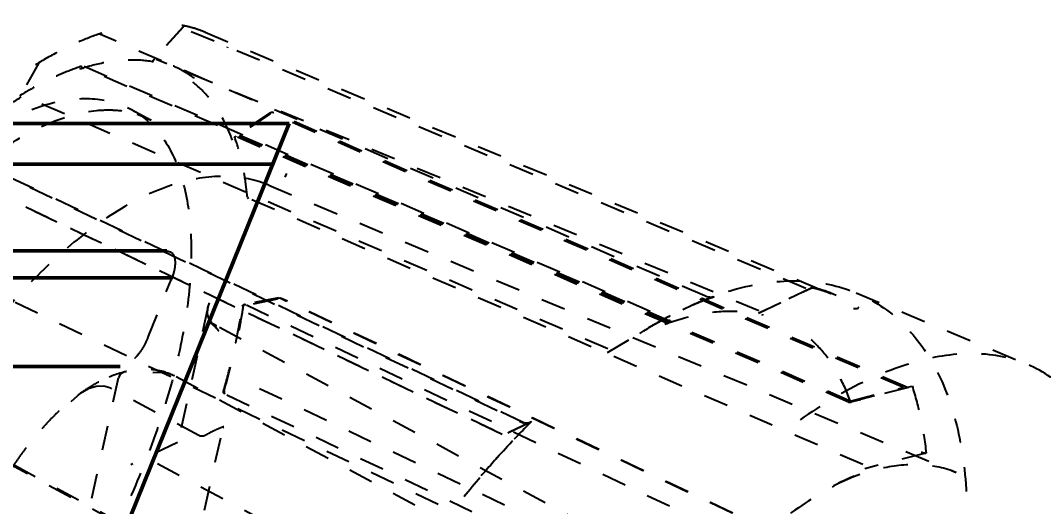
# Model space of a CAD drawing. Header units: inches. Extents: x -2049 to -860, y -317 to 524.
# Drawn here: x -1813.37 to -1802.69, y 114.26 to 119.33 of the extents above; entities that cross this region are included whole.
import ezdxf

# ---------------------------------------------------------------- set-up
doc = ezdxf.new("R2010")
doc.units = ezdxf.units.IN
doc.header["$LTSCALE"] = 2.5746062992
doc.header["$MEASUREMENT"] = 0
doc.header["$PDMODE"] = 3
doc.header["$PDSIZE"] = 0.3125
doc.linetypes.add('HIDDEN', pattern=[0.2, 0.1, -0.1])
doc.layers.get('0').update_dxf_attribs({"linetype": 'CONTINUOUS', "lineweight": 50})
doc.layers.get('Defpoints').update_dxf_attribs({"linetype": 'CONTINUOUS'})
doc.layers.add('dim', color=7, linetype='CONTINUOUS', lineweight=9)
doc.layers.add('虚线', color=7, linetype='HIDDEN', lineweight=25)
doc.styles.add('TEXTSTYLE_1', font='gdt', dxfattribs={"width": 0.8})
doc.dimstyles.new('ISO-25$0', dxfattribs={"dimtxt": 5, "dimasz": 5, "dimexe": 1.25, "dimexo": 0.625, "dimtad": 1, "dimdec": 0, "dimlfac": 1.5, "dimdsep": 46, "dimtxsty": 'TEXTSTYLE_1', "dimcen": 2.5, "dimclrd": 256, "dimclre": 256, "dimclrt": 256, "dimadec": 0, "dimazin": 0, "dimtfac": 1, "dimtdec": 0, "dimtmove": 0, "dimatfit": 3, "dimfxl": 1, "dimlwd": 25, "dimarcsym": 0})

# ---------------------------------------------------------------- blocks, each defined once
blk = doc.blocks.new('*D15')
at = {"layer": 'Defpoints', "color": 0, "transparency": 16777216}
for p in [(-1976.245767528444, 472.9669413630263), (-1812.480455610516, 472.9669413630263), (-1861.139652854622, 52.36996971230027)]:
    blk.add_point(p, dxfattribs=at)
at = {"layer": 'dim', "lineweight": -2, "transparency": 16777216}
for p, q in [((-1813.105455610516, 472.9669413630263), (-1977.495767528444, 472.9669413630263)), ((-1861.764652854622, 52.36996971230027), (-1977.495767528444, 52.36996971230031))]:
    blk.add_line(p, q, dxfattribs=at)
at = {"layer": 'dim', "lineweight": 25, "transparency": 16777216}
blk.add_line((-1976.245767528444, 57.36996971230031), (-1976.245767528444, 467.9669413630263), dxfattribs=at)
at = {"layer": 'dim', "transparency": 16777216}
for points in [[(-1977.079100861777, 467.9669413630263), (-1975.412434195111, 467.9669413630263), (-1976.245767528444, 472.9669413630263)], [(-1977.079100861777, 57.36996971230031), (-1975.412434195111, 57.36996971230031), (-1976.245767528444, 52.36996971230031)]]:
    blk.add_solid(points, dxfattribs=at)
at = {"layer": 'dim', "transparency": 16777216, "insert": (-1979.370767528444, 260.6513340369033), "char_height": 5, "attachment_point": 5, "rotation": 90, "style": 'TEXTSTYLE_1'}
blk.add_mtext('630', dxfattribs=at)

msp = doc.modelspace()

# ---------------------------------------------------------------- linework, layer by layer
at = {"color": 7, "linetype": 'Continuous'}
for p, q in [((-1810.565378449296, 118.2579114117634), (-1843.230995554246, 118.2579114117634)), ((-1820.325015552013, 94.09048027568106), (-1810.565378449296, 118.2579114117634)), ((-1810.736040705021, 117.8353067314691), (-1842.64107969342, 117.8353067314691)), ((-1811.841400800318, 116.9290280641623), (-1841.507114278626, 116.9290280641623)), ((-1811.796734952021, 116.6472916078106), (-1840.983874045742, 116.6472916078106)), ((-1841.995096134863, 115.7206565071889), (-1812.329382654862, 115.7206565071889))]:
    msp.add_line(p, q, dxfattribs=at)
at = {"layer": '虚线'}
for p, q in [((-1806.228449055477, 116.4594389473628), (-1812.535488714823, 119.1883558040957)), ((-1811.676584884718, 119.2643422885772), (-1811.977376762147, 118.9280062056304)), ((-1811.673040716462, 119.2639369125224), (-1811.973865047275, 118.9276139778864)), ((-1805.172628463148, 116.5368103595987), (-1811.665529486925, 119.2483571868873)), ((-1811.443900729269, 119.2115679777197), (-1804.905885656423, 116.478097626415)), ((-1811.208301597534, 119.0597968679238), (-1811.211312100151, 119.0491785714598)), ((-1813.182510393905, 118.8853335345841), (-1813.365382296403, 118.5600767280496)), ((-1812.704149609681, 118.8560912797525), (-1806.595279723723, 116.2142476089416)), ((-1811.991961860821, 118.9069396060538), (-1811.991470395079, 118.9069001323355)), ((-1811.991216591194, 118.903646273365), (-1811.982098377304, 118.9211728786184)), ((-1811.988387274502, 118.9090275290336), (-1811.989235896795, 118.9082602772593)), ((-1811.982072299115, 118.9211280998573), (-1811.978690472283, 118.9198759539566)), ((-1805.664186692112, 116.3017399491292), (-1811.95323921667, 118.926652407116)), ((-1812.737106403721, 118.8492349952646), (-1812.75789148213, 118.8466565090607)), ((-1812.727824769789, 118.8520221510042), (-1812.737107026848, 118.849235069769)), ((-1806.589161536133, 116.1931526723421), (-1812.697748764733, 118.8348741053471)), ((-1813.370093560545, 118.5454826753171), (-1813.36885534525, 118.5510183139984)), ((-1813.368806087766, 118.5474607756122), (-1813.365478132603, 118.5474033734566)), ((-1807.239136727142, 115.9066652359907), (-1813.348006684218, 118.5485089372804)), ((-1812.216876324637, 118.4068533403302), (-1812.007580232161, 118.2941587581283)), ((-1810.762485722331, 118.3610529037154), (-1811.126944511495, 118.1179841209076)), ((-1810.761262788878, 118.3685346194007), (-1811.125711633415, 118.1254188972079)), ((-1804.153895430654, 115.5026705478995), (-1810.747019972994, 118.3609849964573)), ((-1804.136384176667, 115.5130712749542), (-1810.729510862698, 118.3713866497356)), ((-1811.135894237359, 118.1156445868393), (-1811.131998138011, 118.1199778857262)), ((-1804.726803037852, 115.3506890211045), (-1811.113121246103, 118.1180411065168)), ((-1804.709296479328, 115.3610918139596), (-1811.095618047044, 118.1284453522051)), ((-1808.12274835335, 115.1378768434032), (-1814.208654015903, 118.0438539408612)), ((-1814.202804406056, 118.0362541342102), (-1808.116899871227, 115.1302775735217)), ((-1814.243253127947, 117.8326705687981), (-1808.349199303544, 115.0190599403172)), ((-1808.343347963166, 115.0114591498712), (-1814.237400002853, 117.8250689334059)), ((-1810.607568374987, 117.6990862516967), (-1810.593893879388, 117.729298431937)), ((-1810.593893879388, 117.729298431937), (-1810.593575510777, 117.7369829347067)), ((-1810.77851421768, 117.6144460773064), (-1803.602436990621, 114.6142091371739)), ((-1811.002410397735, 117.4902084770059), (-1810.992241074178, 117.4723818650587)), ((-1810.956150847166, 117.4665131770385), (-1804.569829279449, 114.6991596370997)), ((-1809.012140053211, 114.28172761067), (-1814.906193809882, 117.0953382086717)), ((-1811.841400800318, 116.9290280641623), (-1811.80496072664, 116.919890104947)), ((-1812.040725879293, 116.0227493968557), (-1811.796734952021, 116.6269351744956)), ((-1805.666835393514, 116.2778709187439), (-1805.101713669082, 116.5481603659122)), ((-1805.117956470891, 116.5388197821674), (-1805.66358952682, 116.2779089667214)), ((-1810.689687880182, 116.4234357023949), (-1811.046459066183, 116.3529303448661)), ((-1810.676562540338, 116.4392518250078), (-1811.033347976974, 116.3686787024563)), ((-1810.663672850736, 116.4352692549849), (-1811.004942185, 116.3677666736406)), ((-1804.082611459449, 113.3053002631872), (-1810.663672820257, 116.4352692312789)), ((-1804.074718058552, 113.3066842850372), (-1810.655780675773, 116.4366538474699)), ((-1804.646653164864, 116.49041331986), (-1802.863911051725, 115.7450689531137)), ((-1811.413328053331, 116.3365481591081), (-1811.727878214881, 114.9303001757733)), ((-1811.414121315563, 116.3328872985351), (-1811.39586383694, 116.3863970072036)), ((-1811.041372168429, 116.3659956274927), (-1811.032139114669, 116.3688549795658)), ((-1811.012862195775, 116.3663311642583), (-1804.638248041529, 113.3354918260635)), ((-1807.439407463452, 114.0551642165948), (-1811.416033230665, 116.19636127674)), ((-1811.322186561594, 116.1272392620563), (-1811.356462958381, 116.1538336401136)), ((-1807.241509852478, 115.8687705662892), (-1806.812393681618, 116.1261953335854)), ((-1806.810533218489, 116.1273118529239), (-1806.812955675813, 116.1258591432141)), ((-1815.785566026133, 115.9539785648347), (-1809.897380085442, 112.7589019366211)), ((-1815.705895654178, 115.9260307692509), (-1810.00373190555, 112.8318424155071)), ((-1812.263427276657, 115.6649023420634), (-1812.294855928798, 115.6622328607431)), ((-1812.349152566835, 115.6015406743345), (-1813.033725107185, 112.5410470896123)), ((-1807.893146056984, 113.540449150362), (-1811.76512237931, 115.6252981667435)), ((-1812.746852221285, 115.4391058323212), (-1812.844053426611, 115.3527560439426)), ((-1811.509860609902, 115.0014983316019), (-1812.425531016603, 115.4945371281007)), ((-1811.240797306643, 115.4360143825057), (-1811.248081824757, 115.4418658329464)), ((-1810.874361011524, 115.4933531874753), (-1804.29329965241, 112.3633842176902)), ((-1804.709079214709, 115.3611468539911), (-1804.153895603369, 115.5026701736849)), ((-1804.706141123472, 115.3547521133135), (-1804.067562683435, 115.5176282288949)), ((-1804.102599782392, 115.5025980433892), (-1804.705309892847, 115.3489740817538)), ((-1804.100896047468, 115.5030299209524), (-1804.101613090136, 115.5028828139592)), ((-1811.215630421985, 115.4258504215636), (-1804.841016426907, 112.3948504250641)), ((-1804.709079214709, 115.3611468539911), (-1804.705184727362, 115.3490979349476)), ((-1808.051342022423, 115.1375427865636), (-1808.314593030623, 115.0114756813535)), ((-1808.040358301127, 115.1443155991732), (-1808.307589181957, 115.016334201498)), ((-1812.010876394319, 111.7096567832309), (-1811.256863992204, 115.080592633133)), ((-1811.73169355837, 114.9275196119688), (-1812.217277650369, 114.6955471297998)), ((-1803.920116336707, 114.8178256741132), (-1804.55874254245, 114.655176275034)), ((-1808.085825297256, 112.630851353262), (-1811.952617221135, 114.7129088520177)), ((-1804.83211161696, 114.505589644062), (-1804.66940239095, 114.5786728104834))]:
    msp.add_line(p, q, dxfattribs=at)
for points in [[(-1811.989105155343, 118.9083594373666), (-1811.990817197493, 118.9073188141761), (-1811.99189331689, 118.9069530151297)], [(-1812.718452076396, 118.8385944389561), (-1812.711080586395, 118.8389894030388), (-1812.70531706285, 118.8378600418729)], [(-1811.13876950456, 118.1124470920444), (-1811.135311200785, 118.1158872032304), (-1811.131979923409, 118.1185229950732)], [(-1811.131992995523, 118.1185138242744), (-1811.129769749077, 118.1197893086387), (-1811.127457679993, 118.1206062158173)], [(-1811.127463924806, 118.1206046563074), (-1811.122714626232, 118.1212310069556), (-1811.120219601746, 118.1208352046996)], [(-1805.113929013738, 116.5407481136082), (-1805.108922307981, 116.542213121603), (-1805.103440198927, 116.5419201911216)], [(-1806.177336174662, 116.4439750911114), (-1806.205347483445, 116.4508903321846), (-1806.228411955736, 116.4594335559627)], [(-1806.140514297064, 116.4478603450077), (-1806.148680725643, 116.4454348702606), (-1806.157438985684, 116.4437720297159), (-1806.167107252767, 116.4431035993932), (-1806.177336833348, 116.4439615482664)], [(-1811.356462958381, 116.1538336401136), (-1811.396127644717, 116.2046348983406), (-1811.416533078137, 116.2665057863697), (-1811.414121315563, 116.3328872985351)], [(-1811.03248496181, 116.3687622285192), (-1811.024008463382, 116.3693484653895), (-1811.018286308334, 116.3685429370453)], [(-1812.294855928798, 115.6622328607431), (-1812.329867891031, 115.6418250922908), (-1812.348309290224, 115.6052845089615)], [(-1811.765178677448, 115.6253262853335), (-1811.834386876642, 115.651550292491), (-1811.909406554735, 115.661028057228), (-1811.989853345876, 115.6542206627827)], [(-1812.425560596492, 115.4945384200724), (-1812.498653197864, 115.5174231406446), (-1812.579966240025, 115.5144152439845), (-1812.663402701371, 115.4877085642823), (-1812.746852221285, 115.4391058323212)], [(-1804.101948295019, 115.5028738006354), (-1804.108609954027, 115.5037659215708), (-1804.12104625465, 115.5071609373524), (-1804.136376904035, 115.513068159321)], [(-1808.080826876713, 115.1290542286023), (-1808.095152886778, 115.1297463021787), (-1808.109301454758, 115.1327444641782), (-1808.122777890907, 115.1378908840721)], [(-1808.057773994918, 115.1344715324858), (-1808.064801469905, 115.1318966309532), (-1808.07247738267, 115.1299884918635), (-1808.080837837308, 115.1290382051038)], [(-1808.043086285234, 115.1426073990726), (-1808.046866594783, 115.1401127013896), (-1808.051342022423, 115.1375427865636)], [(-1811.25686505897, 115.080614676238), (-1811.25107863552, 115.0912599043034), (-1811.247795955249, 115.0937265494344)], [(-1811.449662972696, 114.9973349481754), (-1811.458652697194, 114.9942645813759), (-1811.476027056352, 114.9929747363132), (-1811.495106516911, 114.9958212838109), (-1811.509807915062, 115.0014691377798)]]:
    msp.add_lwpolyline(points, dxfattribs=at)
for centre, radius, start, end in [((-1812.548860276049, 119.1578199823742), 0.03333226340251409, 65.50703599180427, 113.1816525858884), ((-1811.651741318125, 119.242119861885), 0.03333226170923517, 76.4063460631163, 152.1060861291952), ((-1813.153457706729, 118.8689926326596), 0.03333226170923517, 117.8876791003059, 150.7950862438072), ((-1811.952528459454, 118.905789131393), 0.03333226340251409, 115.5346697988002, 167.3916022878978), ((-1810.742767936256, 118.3408041409274), 0.03333226170923517, 61.5533595971021, 157.7477296300989), ((-1806.575649935661, 116.22362511802), 0.03333226170923517, 244.1964346672926, 289.6129213824918), ((-1818.883568251906, 117.6593802341156), 7.947345047339982, 343.9848046138011, 347.3395223902994), ((-1804.713548516066, 115.3812726423969), 0.03333226340251409, 241.4278008339933, 318.3923708063929)]:
    msp.add_arc(centre, radius, start, end, dxfattribs=at)
for points, start_tangent, end_tangent in [([(-1811.44010578979, 119.2099729868617), (-1811.528682731009, 119.243118302111), (-1811.621005018952, 119.2692619428641), (-1811.716465006931, 119.2882161549672)], (-0.9211959388161289, 0.3890990135025659), (-0.9876834471124818, 0.1564653581467968)), ([(-1812.519989553706, 119.2027067426131), (-1812.761618014833, 119.1103037597691), (-1813.009850885207, 118.9892220690263), (-1813.26310686921, 118.840311237527)], (-0.9503949440915883, -0.3110457365808852), (-0.843551782655296, -0.5370478470109272)), ([(-1812.754539521351, 118.8542502588529), (-1812.752640297376, 118.8549432908251), (-1812.75050576012, 118.8554729874188), (-1812.74558341352, 118.8559516773713), (-1812.742821443611, 118.8558585792026), (-1812.739906287839, 118.8555325163328), (-1812.736881326313, 118.8549727826642), (-1812.733789942536, 118.8541786670198), (-1812.730795747888, 118.8531975219451), (-1812.727822824211, 118.8520233701649)], (0.9181140911013261, 0.3963161815030835), (0.9192502837571114, -0.3936736158449915)), ([(-1812.750168001772, 118.8287415418191), (-1812.471143729543, 118.9003448925216), (-1812.208355049141, 118.9247443272911), (-1811.965038593811, 118.9019854410493)], (0.9490224490879902, 0.3152084883486362), (0.980926187021379, -0.19438059475086)), ([(-1811.554014415731, 118.7277666916909), (-1811.684602988835, 118.8134652263684), (-1811.82591267938, 118.877367712147), (-1811.978690472283, 118.9198759539566)], (-0.7918064390993749, 0.6107721039805007), (-0.9804511041651572, 0.1967628835459657)), ([(-1811.973865047276, 118.9276139778865), (-1811.976931480588, 118.9282662949669), (-1811.977427060997, 118.9263611885399), (-1811.975439910126, 118.9227265822565)], (-0.9202524218518238, 0.3913252867830713), (0.5654489009213063, -0.8247833293943848)), ([(-1812.757891482129, 118.8466565090608), (-1812.955085611908, 118.7711546714868), (-1813.156254580196, 118.6750375829141), (-1813.36248890773, 118.5578291610395)], (-0.9485004806149282, -0.3167756907864778), (-0.8529649032306695, -0.5219682690132558)), ([(-1811.158331808684, 118.0840198022004), (-1811.268243710484, 118.3274588593908), (-1811.406937557704, 118.5305047308528), (-1811.573003644842, 118.691266487984)], (-0.3401060598695176, 0.9403870841520694), (-0.7900973090940443, 0.6129814370454869)), ([(-1814.28341349629, 117.7997890664057), (-1813.975483279821, 118.0835331893958), (-1813.667187584336, 118.3300581390601), (-1813.361687321339, 118.5366939260947)], (0.7132647899020286, 0.7008946707501883), (0.852411447727227, 0.5228716130978741)), ([(-1813.36248890773, 118.5578291610395), (-1813.366581732224, 118.5550211271709), (-1813.368733468113, 118.5514894739396), (-1813.368806070833, 118.5474607806921)], (-0.902324715313856, -0.4310569662280946), (0.2275488480795355, -0.9737666669883888)), ([(-1813.365481017951, 118.5474022812918), (-1813.366232190348, 118.5496378057022), (-1813.366699670794, 118.5518260080466), (-1813.366868189299, 118.5540164302796), (-1813.366721185596, 118.5560914707931), (-1813.36627330824, 118.5580241167087), (-1813.365539200707, 118.5597873568409), (-1813.364539419405, 118.5613556091315), (-1813.363305791203, 118.5627270719316), (-1813.361874997602, 118.5639006039715), (-1813.360283716718, 118.5648750673678)], (-0.3666529017748217, 0.9303578073086198), (0.884647028489826, 0.4662613376467328)), ([(-1816.593558431591, 114.0187770053909), (-1816.317428870484, 114.7827489913741), (-1815.958237084687, 115.5426792187692), (-1815.53029754626, 116.2683985978987), (-1815.050672934203, 116.9309474296913), (-1814.538160380215, 117.5041569722274), (-1814.012162598573, 117.9656371167894), (-1813.493983185253, 118.2957981145875), (-1813.005914963325, 118.4803663811659), (-1812.566053877682, 118.5129621461262), (-1812.190568617009, 118.3921116709276), (-1811.896447692996, 118.1227558080157), (-1811.696115180791, 117.7156575157528), (-1811.597837886547, 117.1868993965233), (-1811.605371902539, 116.5576303601923), (-1811.717871771211, 115.8540689480129), (-1811.930253564821, 115.1042864785738), (-1812.23359647363, 114.3382344704504), (-1812.615861836478, 113.5857223320916), (-1813.061779017173, 112.8767050329751), (-1813.553763899935, 112.2392266434451), (-1814.07275846281, 111.6983830659062), (-1814.598283941548, 111.2761640248076), (-1815.109115045856, 110.9902030661264), (-1815.584987102898, 110.852221100459), (-1816.007056590216, 110.8677373586135), (-1816.358772041569, 111.0361070873865), (-1816.624608392059, 111.3501205540202), (-1816.793236361108, 111.7959379260819), (-1816.858770993365, 112.3575515897381), (-1816.81824686299, 113.0141430446403)], (0.2918187730138477, 0.9564736293890659), (0.1332942937065126, 0.9910765012173792)), ([(-1816.394307492835, 113.7518843434806), (-1816.129652238261, 114.5225634106788), (-1815.778262792206, 115.2947831771327), (-1815.354486474651, 116.0369823036721), (-1814.875658882212, 116.7188770503953), (-1814.36143999073, 117.3126442148754), (-1813.833043186744, 117.7940884955838), (-1813.312548615799, 118.1436175343884), (-1812.822166523138, 118.3473097642823), (-1812.381893122383, 118.3981156722532), (-1812.007588480122, 118.2941631995989)], (0.275221062386907, 0.9613809686168238), (0.8804817732243989, -0.4740800006534945)), ([(-1812.56806953321, 118.3948150872509), (-1812.346171156444, 118.3951906226513), (-1812.160495917234, 118.3581281758363), (-1812.007588480122, 118.2941631995989)], (0.9955277558587767, 0.09446950468160502), (0.8804817737357119, -0.474079999703862)), ([(-1811.002410397735, 117.490208477006), (-1811.031402309745, 117.7141445337797), (-1811.074988904385, 117.9209439745294), (-1811.133373473339, 118.1117788327429)], (-0.09290467195740756, 0.995675008187152), (-0.3385218840756054, 0.9409585187466563)), ([(-1811.126944511495, 118.1179841209077), (-1811.127153048955, 118.1228519930316), (-1811.125312300673, 118.1256381683627), (-1811.121379877105, 118.1253196625965)], (-0.1844891515072467, 0.9828345501538579), (0.9282021045408136, -0.3720764076449931)), ([(-1810.778514209213, 117.6144460739197), (-1811.211382547327, 117.7062007459812), (-1811.722501534452, 117.636262765582), (-1812.281277443808, 117.3908537121296), (-1812.844917063208, 116.9905440036764), (-1813.390928868381, 116.4630618378493), (-1813.903132597078, 115.8334388130924), (-1814.365238020442, 115.1272892223804), (-1814.761160709041, 114.3718264726807), (-1815.075851681973, 113.5956408556398), (-1815.296110675188, 112.8269979495777)], (-0.9226104434838146, 0.3857330288873361), (-0.2182863293504839, -0.9758847669774806)), ([(-1811.805172257817, 116.9194974369506), (-1811.7865676604, 116.9056565072728), (-1811.759289527845, 116.8405424702624), (-1811.762582372869, 116.7434344714753)], (0.8803829703571864, -0.4742634557975732), (-0.1730926777850162, -0.9849055411039236)), ([(-1811.762582372869, 116.7434344714753), (-1811.796734911383, 116.6269353133446)], (-0.1730926776255888, -0.9849055411319421), (-0.3744535805791561, -0.9272456610798722)), ([(-1806.907332612112, 116.0676602372141), (-1806.201818803612, 116.4298578775777), (-1805.550247830984, 116.5999528205179), (-1804.959668409705, 116.5844199597635), (-1804.448191043481, 116.3899255126294), (-1804.030337918902, 116.0245165958738), (-1803.720681436741, 115.490400508641), (-1803.538128896808, 114.7999407507197), (-1803.492671665819, 113.9778241266327), (-1803.582845506221, 113.0649738268787), (-1803.799040015351, 112.0946224535426), (-1804.130831246222, 111.0938582193207), (-1804.566169800591, 110.092227982991), (-1805.090358046162, 109.1209094595303), (-1805.687654970788, 108.2087534955735), (-1806.339800799759, 107.3849530935478), (-1807.028516270419, 106.675354498549), (-1807.736673990034, 106.1028710983613), (-1808.441634628015, 105.6926471317294), (-1809.111795957584, 105.4662443112952), (-1809.723327150423, 105.428123753105), (-1810.257959660636, 105.5711164037345), (-1810.705370030566, 105.8878439391093), (-1811.048516083436, 106.3736886199621), (-1811.268335973866, 107.015727856281), (-1811.35503486048, 107.8073988816275)], (0.8453319977949537, 0.5342413438737138), (-0.01932690772424026, 0.9998132178751279)), ([(-1804.90588212763, 116.4780961431028), (-1804.975441902328, 116.5047304215845), (-1805.046971573384, 116.5273015282734), (-1805.120401604607, 116.5458000400719)], (-0.9226092609353684, 0.3857358573380146), (-0.9763621008517853, 0.2161412686653971)), ([(-1805.099183558163, 116.5494321487686), (-1804.84940958384, 116.4648696908014), (-1804.620871110279, 116.3330595642666)], (0.9763406655372567, -0.2162380743954834), (0.8042119708319205, -0.5943425830029666)), ([(-1806.13494795585, 116.4498187118301), (-1806.355763089595, 116.3632775863194), (-1806.582072447805, 116.2551589261685), (-1806.810533218489, 116.1273118529239)], (-0.9446369409925858, -0.3281174328074777), (-0.8577684131110019, -0.5140363308843389)), ([(-1806.81052811156, 116.127303330651), (-1806.466306877371, 116.3129239311372), (-1806.129570281466, 116.452609450548)], (0.8574922779724237, 0.5144968349928533), (0.9446092431001845, 0.3281971630738093)), ([(-1806.17909862742, 116.4375693762931), (-1806.167326061656, 116.4387968070946), (-1806.161349149407, 116.4400331479298), (-1806.155349889263, 116.4416490660222), (-1806.143398550498, 116.4459131267337), (-1806.131700487314, 116.4513759628877)], (0.999560144262685, 0.0296566687535921), (0.8867847308931072, 0.462182692292603)), ([(-1811.250881277088, 115.4655845966799), (-1811.17050816898, 115.7677546829328), (-1811.104692675934, 116.0620393351655), (-1811.053039920227, 116.3500667579026)], (0.2752759921899811, 0.9613652417909758), (0.1545662654554427, 0.9879824237217774)), ([(-1811.046458576825, 116.3529301721516), (-1811.070488042003, 116.2098151838131), (-1811.098170908858, 116.0646241102077), (-1811.129472500736, 115.9175388027192)], (-0.1543918113921569, -0.9880097006482517), (-0.2182863284735326, -0.9758847671736375)), ([(-1811.053039920227, 116.3500667579026), (-1811.050586758676, 116.3568301321754), (-1811.046612489107, 116.362255800857), (-1811.041372090539, 116.3659956664382)], (0.2182862569168208, 0.9758847831794707), (0.8991473422054896, 0.4376460407735955)), ([(-1811.032142778925, 116.3688550794691), (-1811.038132764981, 116.3666290221813), (-1811.043124723971, 116.3611811884786), (-1811.046459066183, 116.3529303448661)], (-0.9954424572869858, -0.09536411395512624), (-0.240593031765595, -0.9706260830339557)), ([(-1806.643753414284, 116.1642400379594), (-1806.275195481309, 116.2689847145462), (-1805.931140447526, 116.301102859706), (-1805.617117496837, 116.2596073239973)], (0.9376633438863717, 0.3475448942681041), (0.9670080469078925, -0.2547458286515857)), ([(-1804.67411174338, 116.3281110074018), (-1804.66197195791, 116.327074006135), (-1804.655694356575, 116.3270968586274), (-1804.649323543623, 116.3274555408225), (-1804.636438060125, 116.329105182258), (-1804.623587067027, 116.331872496155)], (0.9885997610865562, -0.1505673018274686), (0.9685080157647613, 0.248982375680296)), ([(-1811.322623380146, 116.1460628918751), (-1811.3348701165, 116.1526578712522), (-1811.347834962287, 116.1596393364643), (-1811.361121234747, 116.1667936922281), (-1811.37433236626, 116.1739074262303), (-1811.38707191282, 116.1807671125154), (-1811.398943552333, 116.1871593996318), (-1811.409543969464, 116.1928671618092), (-1811.415701647706, 116.1961824529391), (-1811.413830081748, 116.1951623641422), (-1811.411804769449, 116.1940377255312), (-1811.409626907959, 116.1928039923456), (-1811.407342269994, 116.1914822306683), (-1811.404989687518, 116.1900912562151), (-1811.402580822143, 116.188635090523), (-1811.400119935854, 116.1871136116764), (-1811.397610935045, 116.1855265944686), (-1811.39505641043, 116.1838730567985), (-1811.392458483691, 116.182151750719), (-1811.389819200307, 116.1803613978047), (-1811.387140534642, 116.1785006925377), (-1811.38442440518, 116.1765683158533), (-1811.381672669449, 116.174562931755), (-1811.378887146031, 116.172483202552), (-1811.376069611174, 116.1703277922474), (-1811.373221815729, 116.1680953733104), (-1811.370345478376, 116.1657846334501), (-1811.36744119684, 116.1633933612439), (-1811.364507628352, 116.1609176401379), (-1811.361543260813, 116.1583531861363), (-1811.358546617684, 116.1556955001968), (-1811.35551626476, 116.1529398614583), (-1811.352450808468, 116.1500813136928), (-1811.349348909429, 116.1471146653073), (-1811.346209285829, 116.144034470717), (-1811.343030716813, 116.1408350337313), (-1811.339811913795, 116.1375102399199), (-1811.336548751951, 116.1340505628961), (-1811.333234537746, 116.130442905147), (-1811.329862609822, 116.1266731057808), (-1811.326426457523, 116.1227259743927), (-1811.32291974121, 116.1185852131725), (-1811.319336319362, 116.1142333508687), (-1811.315670284129, 116.1096516496566), (-1811.311915988425, 116.1048200187814), (-1811.308068113661, 116.0997169451348), (-1811.304121801819, 116.0943195135727), (-1811.30017449941, 116.0887494352913)], (-0.8804503184984493, 0.4741384150814809), (0.5722053625403062, -0.8201103724987979)), ([(-1811.322647600808, 116.1460759352027), (-1811.333327202435, 116.1518270080687), (-1811.343965227292, 116.1575555366188), (-1811.354467507058, 116.163210834242), (-1811.364764066979, 116.1687552441082), (-1811.374784942465, 116.1741511212402), (-1811.384460184164, 116.1793608189677), (-1811.393719863042, 116.1843467092462), (-1811.402494061918, 116.1890711640315), (-1811.410712878853, 116.1934965569728), (-1811.415067101588, 116.1958386461993), (-1811.412775700666, 116.1945795832542), (-1811.410330341744, 116.1932052638924), (-1811.407820516308, 116.1917612711826), (-1811.405246290393, 116.1902444623992), (-1811.402606060466, 116.1886505146008), (-1811.399898184046, 116.1869748102162), (-1811.397120974627, 116.1852124116437), (-1811.394274747159, 116.1833593887831), (-1811.391367446507, 116.1814167762278), (-1811.388408627843, 116.1793870851102), (-1811.385407638068, 116.1772731889251), (-1811.382373641206, 116.1750783794065), (-1811.37931333079, 116.172804676636), (-1811.376226781324, 116.1704494136995), (-1811.373112936201, 116.1680089348078), (-1811.369970757443, 116.1654794046841), (-1811.366799230774, 116.162856810257), (-1811.363597380865, 116.1601369555821), (-1811.360364271335, 116.1573154584528), (-1811.357099013211, 116.154387745323), (-1811.3538007734, 116.1513490479192), (-1811.35046878654, 116.1481944049342), (-1811.347102358386, 116.144918662027), (-1811.343700879359, 116.1415164633562), (-1811.340263831315, 116.1379822600468), (-1811.336790792627, 116.1343103017237), (-1811.333281456812, 116.1304946483643), (-1811.329735635915, 116.1265291618325), (-1811.326153270674, 116.1224075126518), (-1811.322534432204, 116.1181231800047), (-1811.318879340632, 116.1136694517339), (-1811.315188375253, 116.109039441274), (-1811.311462084689, 116.1042260910382), (-1811.307701188583, 116.0992221707256), (-1811.303906594534, 116.0940202959469), (-1811.300079403172, 116.0886129265309)], (-0.8804502509216344, 0.4741385405680823), (0.5718842755393111, -0.8203343070912475)), ([(-1806.581782028457, 116.1929684910068), (-1806.590490209775, 116.193866790717), (-1806.595352079225, 116.2018874686181), (-1806.595279723723, 116.2142476089417)], (-0.9612061601132913, -0.2758309586690023), (0.1757864814708613, 0.9844283178231387)), ([(-1812.040725950411, 116.0227492580067), (-1812.100666119476, 115.9062500981827), (-1812.175804352492, 115.8091420993957), (-1812.255673042968, 115.7440280640784), (-1812.329382654862, 115.7206565071889)], (-0.3744535829992586, -0.9272456601025518), (-1, 0)), ([(-1804.706141228455, 115.3547524926081), (-1804.833394433222, 115.6383876006077), (-1804.994814455922, 115.8748569981263), (-1805.188863458942, 116.0616523819855)], (-0.3372386141852228, 0.9414192037038707), (-0.7929218701002473, 0.6093233196889207)), ([(-1809.680088866643, 106.9040360829644), (-1809.638064325198, 106.088695366801), (-1809.464780025363, 105.4100665097949), (-1809.165294422881, 104.8885340299853), (-1808.748325642006, 104.5419976652634), (-1808.228957802565, 104.384592522041), (-1807.626894163992, 104.4222070455171), (-1806.961664399234, 104.6532655245074), (-1806.255058075316, 105.0702575541016), (-1805.531906922815, 105.6582458827145), (-1804.816865880433, 106.3964478363933), (-1804.133491006428, 107.2599248945435), (-1803.504480293343, 108.219699351766), (-1802.950989105824, 109.2433877040806), (-1802.491699559598, 110.2964486886246), (-1802.142145902209, 111.3434509620006), (-1801.914255063814, 112.3492237391866), (-1801.816012801818, 113.2799387852224), (-1801.851245176475, 114.1043212281733), (-1802.019659946467, 114.7946717018725), (-1802.317019498407, 115.3273634621371), (-1802.73459907547, 115.6826239605577), (-1803.25629005296, 115.8453638315301), (-1803.860583152311, 115.81027088146), (-1804.526090481045, 115.5809371882376), (-1805.231138241614, 115.1666159099229)], (-0.02809277538444971, -0.9996053200994867), (-0.8190548853265767, -0.5737151687228326)), ([(-1811.760171016682, 115.6236850425615), (-1811.95892654097, 115.6841837075082), (-1812.186636230694, 115.6840096519808), (-1812.442926750021, 115.6118785536486)], (-0.9016200110282852, 0.4325290229722788), (-0.9229262442294335, -0.3849768145129684)), ([(-1812.553271027207, 115.5596956001368), (-1812.625033178687, 115.5192582435342), (-1812.694988713309, 115.4749915942108), (-1812.763180670836, 115.4272724863113), (-1812.829626488656, 115.3764470683806), (-1812.894322008073, 115.3228407700022), (-1812.957246715016, 115.2667644077628), (-1813.018369041683, 115.2085175531831), (-1813.077655544125, 115.1483854441787), (-1813.135077004811, 115.0866356848574), (-1813.190603220728, 115.0235257501333), (-1813.24420599878, 114.9593022034306), (-1813.295860874473, 114.894200319083), (-1813.34554835986, 114.8284436386946), (-1813.393254763087, 114.7622435156479), (-1813.438972692993, 114.6957987561282), (-1813.482700314062, 114.6292968179656), (-1813.524433520095, 114.5629267540592), (-1813.564172035085, 114.4968717805753), (-1813.601923272208, 114.4313032454884), (-1813.637702078135, 114.3663804152277), (-1813.671530377439, 114.3022503917066), (-1813.703442169469, 114.2390371297159), (-1813.733502013871, 114.1767989525546), (-1813.761782598029, 114.1155651200829), (-1813.788355640771, 114.0553528394009), (-1813.813291299725, 113.9961685483555), (-1813.836657646395, 113.9380091194602), (-1813.858520195437, 113.8808630045529), (-1813.878938365702, 113.8247201218506), (-1813.897951339663, 113.7696163180686), (-1813.915593304624, 113.715600337627), (-1813.931900735504, 113.6627147461715), (-1813.946912112066, 113.6109961794854), (-1813.960667641222, 113.5604756161059), (-1813.97320898779, 113.5111786871967), (-1813.984579030673, 113.463125999962), (-1813.994822022023, 113.4163314951678), (-1814.003985031606, 113.3707933169794), (-1814.012115400117, 113.3265017290439), (-1814.019259550488, 113.2834437066593), (-1814.025462842277, 113.2416033600964), (-1814.030769454824, 113.2009623020389), (-1814.035222566741, 113.1614972702215), (-1814.038865236419, 113.123166608289), (-1814.041738102551, 113.0859214702244), (-1814.043878488391, 113.0497125748373), (-1814.045320401755, 113.0144905088626), (-1814.046094546867, 112.9802059860304), (-1814.046228351461, 112.9468100807395), (-1814.045745975241, 112.9142544227839), (-1814.044668716267, 112.8824998059834), (-1814.043017799793, 112.8515473800744), (-1814.040815903902, 112.8214090911399), (-1814.038087074848, 112.7920956271562), (-1814.034856725362, 112.7636165619224), (-1814.03115164481, 112.7359805159216), (-1814.02700001782, 112.7091952850101), (-1814.022431446293, 112.6832679572532), (-1814.017476243307, 112.6582015534607), (-1814.012161828131, 112.633980954345), (-1814.006514094385, 112.61058612503), (-1814.000558485278, 112.5879979704089), (-1813.994319969901, 112.5661979761701), (-1813.987819421303, 112.5451567690044), (-1813.981071313633, 112.5248311228866), (-1813.974087357607, 112.5051784467728), (-1813.966876859488, 112.4861577700852), (-1813.959446778649, 112.4677296936102), (-1813.951801783464, 112.4498563522445), (-1813.943944424009, 112.4325016554409), (-1813.935885586374, 112.4156524023968), (-1813.927654809809, 112.3993326766185), (-1813.919286188488, 112.3835688102866), (-1813.910816585091, 112.3683854727818), (-1813.902285497042, 112.3538055707814), (-1813.893734785585, 112.3398500315194), (-1813.885196695829, 112.3265198116988), (-1813.876680630551, 112.3137805750093), (-1813.868191405439, 112.3015953859578), (-1813.859731465585, 112.2899283402577), (-1813.851300821149, 112.2787443802624), (-1813.842897997286, 112.2680104531671), (-1813.834519531242, 112.2576946677564), (-1813.826160028227, 112.2477662588457), (-1813.817812229157, 112.2381956059068), (-1813.809467103773, 112.2289542567734), (-1813.801118141419, 112.220019386046), (-1813.792767644956, 112.2113794116967), (-1813.784418816372, 112.2030244923882), (-1813.77607438354, 112.1949449713508), (-1813.767736596827, 112.1871313848489), (-1813.759407240951, 112.1795744672598), (-1813.751087638362, 112.1722651578483), (-1813.742779094576, 112.1651949732866), (-1813.734489339414, 112.1583611840096), (-1813.726231507639, 112.1517651429468), (-1813.71801906082, 112.1454077797083), (-1813.709865614611, 112.139289488828), (-1813.701784891345, 112.1334101416171), (-1813.69379069294, 112.1277691014025), (-1813.685896858563, 112.1223652523132), (-1813.678117230771, 112.1171970128271), (-1813.67046697626, 112.1122632365941), (-1813.662969042349, 112.1075671103651), (-1813.655649348058, 112.1031126624507), (-1813.648539930224, 112.0989064593867), (-1813.641711461229, 112.0949757528039), (-1813.635251100912, 112.0913535904275), (-1813.628104034715, 112.0874537320005), (-1813.620928460473, 112.0835900741835), (-1813.612828085013, 112.0792284535132), (-1813.604137825359, 112.0745491923424), (-1813.594967820841, 112.0696115842191), (-1813.585428200624, 112.0644749108387), (-1813.575629076946, 112.0591984437365), (-1813.565680545109, 112.0538414442887), (-1813.555692680095, 112.0484631704844), (-1813.545775536568, 112.0431228684602), (-1813.536039148875, 112.0378797809657), (-1813.526593527652, 112.0327931439774)], (-0.8842627077336127, -0.4669897897295177), (0.8804477330855326, -0.4741432160271269)), ([(-1811.248081575845, 115.4418652335257), (-1811.250702405876, 115.4498384200331), (-1811.251655942037, 115.4579174432462), (-1811.250881277088, 115.4655845966799)], (-0.402555366649206, 0.9153956394815973), (0.2182864059333208, 0.9758847498473951)), ([(-1811.244671770966, 115.4667667644424), (-1811.245402639255, 115.4609100106522), (-1811.245392616737, 115.4547199230523), (-1811.244605746634, 115.4482675939585), (-1811.243054787801, 115.4419414835691), (-1811.240796309301, 115.4360224374336)], (-0.1911389372756196, -0.981562991690878), (0.4151204495338089, -0.9097664603505937)), ([(-1804.064631011419, 115.5184999034872), (-1803.976475303813, 115.1865883803885), (-1803.917127342119, 114.8184254826141)], (0.3257370431404072, -0.9454604056892835), (0.1023212001586639, -0.9947514121618976)), ([(-1804.706141228455, 115.3547524959946), (-1804.71510774318, 115.3530837831585), (-1804.723454123283, 115.3534908609588), (-1804.730848531813, 115.3556680095783)], (-0.9595305090481774, -0.2816046913773724), (-0.9139138144373544, 0.4059082898643053)), ([(-1808.740111268236, 114.3652225290849), (-1808.394093295777, 114.7714808144579), (-1808.03897016461, 115.1450418414251)], (0.6297062409626245, 0.7768333476960944), (0.708660026870973, 0.7055501160904386)), ([(-1808.037776098176, 115.1463625989878), (-1808.274718389553, 114.9013606487347), (-1808.50908896615, 114.6406928340541), (-1808.739899987664, 114.3654393568381)], (-0.7086986609315946, -0.7055113096143567), (-0.6296676340486633, -0.7768646411258261)), ([(-1808.079649634699, 115.1283202125069), (-1808.069288814843, 115.1303471063276), (-1808.059187572951, 115.1338255364157), (-1808.049494714379, 115.1385502553526), (-1808.040359039397, 115.1443160174132)], (0.9931024382784315, 0.1172499342662257), (0.8169320156305615, 0.5767339783971359)), ([(-1811.24785153713, 115.0937050972836), (-1811.314029383399, 115.0670856536186), (-1811.381360530411, 115.0349264769237), (-1811.449616019764, 114.9973637830222)], (-0.9398742831356556, -0.3415206170939564), (-0.8628305227319052, -0.5054933125593122)), ([(-1803.967949004358, 114.8292743884284), (-1803.95658491843, 114.8251147369887), (-1803.944647080177, 114.8218430240853), (-1803.932402091287, 114.8194250150049), (-1803.92011655006, 114.8178264733409)], (0.9219842748183954, -0.387227319526396), (0.9952088819878846, -0.09777157671033405)), ([(-1803.602436987235, 114.6142091354807), (-1803.967093754571, 114.6956047131363), (-1804.380110300515, 114.6586957891487), (-1804.832111623733, 114.5055896406755)], (-0.9226104456571421, 0.3857330236890914), (-0.9122065814371288, -0.4097305856081364)), ([(-1804.66940238079, 114.5786728155632), (-1805.213314713127, 114.2723776309203), (-1805.774975556614, 113.8355246857698), (-1806.336407147066, 113.2813618557778), (-1806.879555238279, 112.6271828001229), (-1807.387039470113, 111.8935874032975), (-1807.842705883716, 111.1037395923295), (-1808.232108220819, 110.2826200521519), (-1808.542956005983, 109.4562381380328), (-1808.765516319347, 108.650815698199)], (-0.912206584303501, -0.4097305792265681), (-0.2182863305630078, -0.975884766706263))]:
    msp.add_spline(points, degree=3, dxfattribs=dict(at, start_tangent=start_tangent, end_tangent=end_tangent))

# ---------------------------------------------------------------- dimensions: what is measured, and where the dimension line sits
at = {"layer": 'dim'}
dim = msp.add_linear_dim(base=(-1976.245767528444, 472.9669413630263), p1=(-1861.139652854622, 52.36996971230027), p2=(-1812.480455610516, 472.9669413630263), angle=90, text='630', dimstyle='ISO-25$0', dxfattribs=at)
dim.commit()
dim.dimension.update_dxf_attribs({"geometry": '*D15', "text_midpoint": (-1976.245767528444, 260.6513340369033), "dimtype": 160})

doc.saveas('drawing.dxf')
